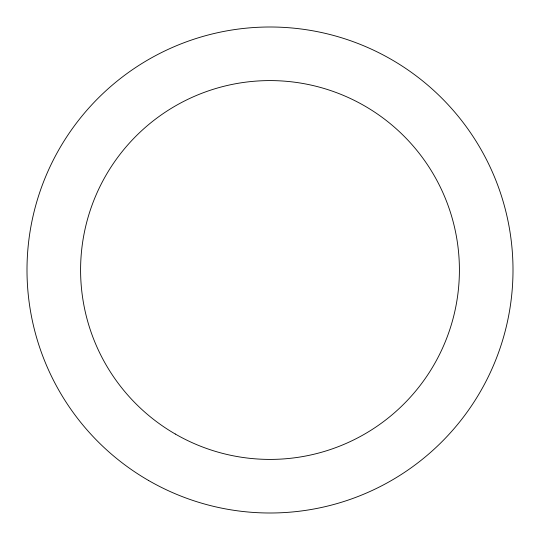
<?xml version="1.0" encoding="UTF-8"?>
<svg xmlns="http://www.w3.org/2000/svg" width="540" height="540" viewBox="0 0 540 540"><rect width="100%" height="100%" fill="white"/><g stroke="black" fill="none" stroke-linecap="round" stroke-linejoin="round"><path stroke-width="0.81" d="M148.5 480.445A243 243 0 0 0 513 270A243 243 0 0 0 148.5 59.555A243 243 0 0 0 148.5 480.445M175.298 434.032A189.405 189.405 0 0 0 459.405 270A189.405 189.405 0 0 0 175.298 105.968A189.405 189.405 0 0 0 175.298 434.032"/></g></svg>
